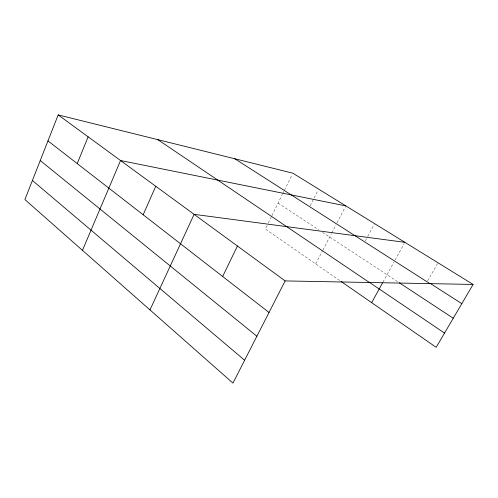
<?xml version="1.0" encoding="UTF-8"?>
<svg xmlns="http://www.w3.org/2000/svg" width="498" height="498" viewBox="0 0 498 498"><rect width="100%" height="100%" fill="white"/><g stroke="black" fill="none" stroke-linecap="round" stroke-linejoin="round"><path stroke-width="0.37" stroke-dasharray="2.49 1.87" d="M266.965 225.656L265.322 228.993L339.773 280.567M268.279 222.986L271.236 216.979M271.908 215.615L282.428 194.257M282.764 193.579L283.773 191.531M284.445 190.168L292.145 174.537M310.229 205.749L317.942 190.497M315.713 263.903L322.555 250.737M322.909 250.052L331.425 233.662M331.774 232.989L335.969 224.922M337.022 222.899L345.494 206.583M365.271 240.982L367.412 236.973M367.773 236.307L374.197 224.287M382.937 282.192L394.011 262.066M395.126 260.049L404.127 243.696M427.67 280.878L437.586 263.423M278.071 203.116L318.701 229.815M322.58 232.361L397.964 281.899"/><path stroke-width="0.75" d="M473.1 284.439L292.818 173.173L58.179 114.907L24.9 199.574L232.946 383.093L285.142 280.922L473.1 284.439L436.161 347.324L341.043 281.445M77.215 163.581L88.134 136.813M82.469 250.357L120.547 160.53L345.849 205.904M143.163 214.769L155.756 186.277M149.985 309.912L194.114 214.339L404.874 242.333M222.656 276.477L237.422 246.018M371.67 302.653L382.564 282.87M430.546 283.63L461.82 303.637M234.795 158.769L429.874 283.63M399.253 282.746L453.248 318.228M369.08 282.148L444.527 333.081M157.854 139.658L369.385 282.497M58.179 114.907L285.142 280.922M47.97 140.878L269.026 312.47M40.245 160.543L256.881 336.237M32.401 180.494L244.618 360.241"/></g></svg>
